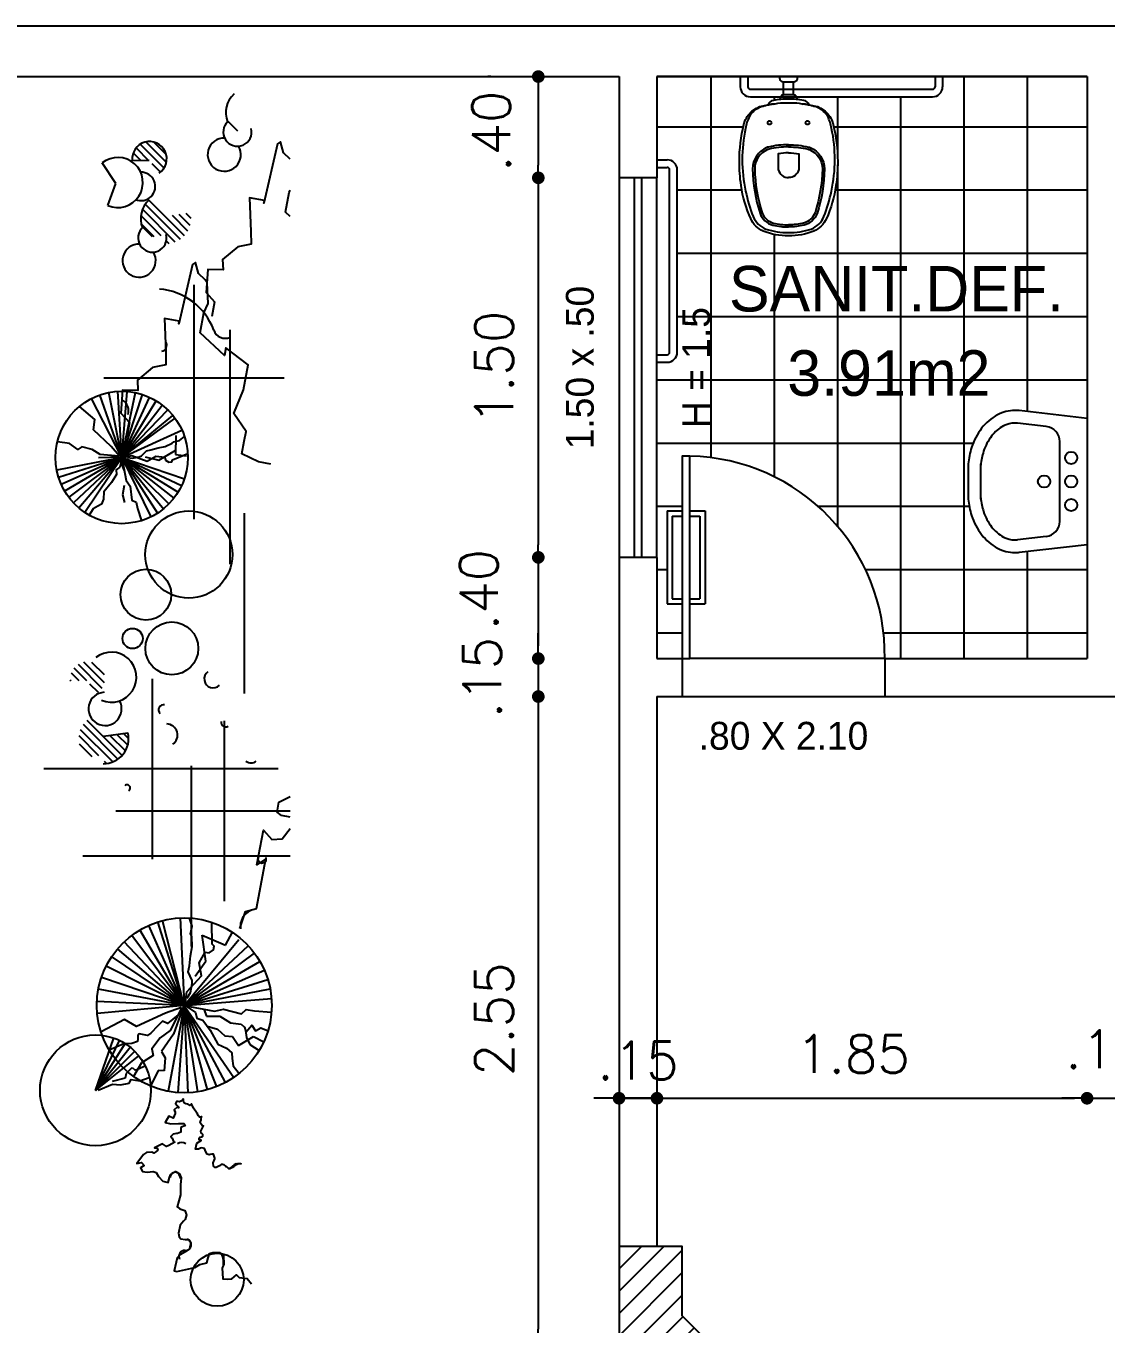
# Model space of a CAD drawing. Header units: millimetres. Extents: x 387 to 811, y 539 to 827.
# Drawn here: x 617.97 to 622.24, y 778.23 to 783.36 of the extents above; entities that cross this region are included whole.
import ezdxf
from ezdxf.enums import TextEntityAlignment as Align

# ---------------------------------------------------------------- set-up
doc = ezdxf.new("R2010")
doc.units = ezdxf.units.MM
for name, color, linetype in [('ESQUADRIAS', 6, 'Continuous'), ('LINHA FINA', 8, 'Continuous'), ('MOBILIARIO', 3, 'Continuous'), ('parede vista', 2, 'Continuous'), ('PAREDES EM CORTE', 5, 'Continuous'), ('pilar', 4, 'Continuous'), ('TEXTO', 4, 'Continuous'), ('vegetação', 112, 'Continuous')]:
    doc.layers.add(name, color=color, linetype=linetype)
doc.styles.add('ROMANS', font='romans')
doc.dimstyles.new('Cotas_trabalho', dxfattribs={"dimtxt": 0.15, "dimasz": 0.05, "dimexe": 0.2, "dimexo": 0.2, "dimgap": 0.1, "dimtad": 1, "dimzin": 4, "dimdsep": 46, "dimtxsty": 'ROMANS', "dimblk": 'DOT', "dimcen": 0.5, "dimclrd": 256, "dimclre": 256, "dimclrt": 256, "dimadec": 0, "dimazin": 0, "dimtfac": 0.666667, "dimtmove": 2, "dimatfit": 0, "dimldrblk": 'DOT', "dimfxl": 1, "dimtolj": 1, "dimtzin": 4, "dimarcsym": 0})

# ---------------------------------------------------------------- blocks, each defined once
blk = doc.blocks.new('lavatorio do sanitario')
at = {"layer": 'MOBILIARIO'}
for p, q in [((1040.677, 90.447), (1040.5637, 90.46)), ((1040.7302, 90.0721), (1040.7302, 90.3874)), ((1040.4183, 90.1604), (1040.4183, 90.2991)), ((1040.677, 90.0125), (1040.5637, 89.9995))]:
    blk.add_line(p, q, dxfattribs=at)
for points in [[(1040.8381, 90.4789), (1040.5693, 90.5097, 0.028479), (1040.5529, 90.5106, 0.123947), (1040.4843, 90.4933, 0.10565), (1040.4213, 90.4399, 0.087109), (1040.3816, 90.3641, 0.053242), (1040.3683, 90.2991), (1040.3683, 90.1604, 0.053242), (1040.3816, 90.0954, 0.087109), (1040.4213, 90.0196, 0.10565), (1040.4843, 89.9661, 0.123947), (1040.5529, 89.9489, 0.028479), (1040.5693, 89.9498), (1040.8381, 89.9805)], [(1040.5529, 90.4606, 0.123947), (1040.508, 90.4493, 0.10565), (1040.4609, 90.4094, 0.087109), (1040.4292, 90.3489, 0.053242), (1040.418, 90.2943, 0.053242)], [(1040.5637, 90.46, 0.028479), (1040.5529, 90.4606, 0.028479)], [(1040.418, 90.1652, 0.053242), (1040.4292, 90.1106, 0.087109), (1040.4609, 90.0501, 0.10565), (1040.508, 90.0102, 0.123947), (1040.5529, 89.9989, 0.028479), (1040.5637, 89.9995, 0.028479)]]:
    blk.add_lwpolyline(points, format="xyb", dxfattribs=at)
for centre in [(1040.7753, 90.3228), (1040.6683, 90.2297), (1040.7753, 90.2297), (1040.7753, 90.1367)]:
    blk.add_circle(centre, 0.0242, dxfattribs=at)
for centre, start, end in [((1040.6702, 90.3874), 0, 83.4749), ((1040.6702, 90.0721), 276.5251, 0)]:
    blk.add_arc(centre, 0.06, start, end, dxfattribs=at)
blk = doc.blocks.new('barra de apoio')
at = {"layer": 'MOBILIARIO'}
for p, q in [((537.5596, 53.0338), (537.5596, 52.9938)), ((537.5896, 53.0338), (537.5896, 52.9938)), ((538.3296, 53.0338), (538.3296, 52.9938)), ((538.3596, 53.0338), (538.3596, 52.9938)), ((537.5996, 52.9838), (538.3196, 52.9838)), ((537.5996, 52.9538), (538.3196, 52.9538))]:
    blk.add_line(p, q, dxfattribs=at)
for centre, radius, start, end in [((537.5996, 52.9938), 0.04, 180, 270), ((537.5996, 52.9938), 0.01, 180, 270), ((538.3196, 52.9938), 0.01, 270, 360), ((538.3196, 52.9938), 0.04, 270, 360)]:
    blk.add_arc(centre, radius, start, end, dxfattribs=at)
blk = doc.blocks.new('barra de apoio 2')
at = {"layer": 'MOBILIARIO'}
for p, q in [((537.2306, 52.7047), (537.2706, 52.7047)), ((537.2306, 52.6747), (537.2706, 52.6747)), ((537.2806, 51.9447), (537.2806, 52.6647)), ((537.3106, 51.9447), (537.3106, 52.6647)), ((537.2306, 51.9347), (537.2706, 51.9347)), ((537.2306, 51.9047), (537.2706, 51.9047))]:
    blk.add_line(p, q, dxfattribs=at)
for centre, radius, start, end in [((537.2706, 52.6647), 0.04, 0, 90), ((537.2706, 52.6647), 0.01, 0, 90), ((537.2706, 51.9447), 0.04, 270, 0), ((537.2706, 51.9447), 0.01, 270, 0)]:
    blk.add_arc(centre, radius, start, end, dxfattribs=at)
blk = doc.blocks.new('vaso sanitário')
at = {"layer": 'MOBILIARIO'}
for p, q in [((535.0456, 52.961), (535.0456, 53.0114)), ((535.0856, 52.961), (535.0856, 53.0114))]:
    blk.add_line(p, q, dxfattribs=at)
for points in [[(535.0317, 53.0338), (535.0995, 53.0338), (535.0995, 53.0264, -0.414214), (535.0845, 53.0114), (535.0467, 53.0114, -0.414214), (535.0317, 53.0264)], [(535.0656, 52.4173, 0.082763), (535.1556, 52.4313, 0.191824), (535.2056, 52.4803, 0.041847), (535.2351, 52.5813, 0.10707), (535.2356, 52.8288, 0.077273), (535.2203, 52.8761, 0.212411), (535.1658, 52.916, 0.040827), (535.1533, 52.9191, 0.014904), (535.1351, 52.9232, 0.025143), (535.1311, 52.9238, -0.029767), (535.1087, 52.9272, 0.034354), (535.0656, 52.9288, 0.034354), (535.0224, 52.9272, -0.029767), (535, 52.9238, 0.025143), (534.9961, 52.9232, 0.014904), (534.9778, 52.9191, 0.040827), (534.9653, 52.916, 0.212411), (534.9108, 52.8761, 0.077273), (534.8956, 52.8288, 0.10707), (534.8961, 52.5813, 0.041847), (534.9256, 52.4803, 0.191824), (534.9756, 52.4313, 0.082763)]]:
    blk.add_lwpolyline(points, format="xyb", close=True, dxfattribs=at)
for points in [[(535.0995, 52.9431), (535.0995, 52.946, 0.414214), (535.0845, 52.961), (535.0467, 52.961, 0.414214), (535.0317, 52.946), (535.0317, 52.9431)], [(535.1226, 52.9248, -0.166403), (535.1316, 52.9258), (535.1656, 52.9188, -0.147687), (535.2156, 52.8918, -0.13868), (535.2426, 52.8443, -0.056337), (535.2601, 52.6988, -0.03707), (535.2531, 52.6028, -0.071007), (535.215, 52.4723, -0.183874), (535.1656, 52.4228, -0.096189), (535.0656, 52.4048, -0.096189), (534.9656, 52.4228, -0.183874), (534.9161, 52.4723, -0.071007), (534.8781, 52.6028, -0.03707), (534.8711, 52.6988, -0.056337), (534.8886, 52.8443, -0.13868), (534.9156, 52.8918, -0.147687), (534.9656, 52.9188), (534.9996, 52.9258, -0.166403), (535.0086, 52.9248)], [(535.0656, 52.7643, 0.06168), (534.9866, 52.7552, 0.039055), (534.9796, 52.7529, 0.304226), (534.9236, 52.6687, 0.074407), (534.9529, 52.4931, 0.256561), (535.0039, 52.447, 0.06572), (535.0657, 52.4398, 0.068252)], [(535.0655, 52.7558, 0.06168), (534.9885, 52.747, 0.039055), (534.9828, 52.7452, 0.304045), (534.932, 52.6688, 0.074349), (534.9609, 52.4958, 0.256479), (535.0059, 52.4551, 0.065787), (535.0655, 52.4482, 0.065787)], [(535.0656, 52.7323, 0.0408), (535.0246, 52.7288), (535.0246, 52.6707, 0.057291), (535.0251, 52.6661, 0.350796), (535.0656, 52.6343, 0.350796)], [(535.0655, 52.7643, -0.06168), (535.1446, 52.7552, -0.039055), (535.1515, 52.7529, -0.304226), (535.2076, 52.6687, -0.074407), (535.1782, 52.4931, -0.256561), (535.1272, 52.447, -0.06572), (535.0655, 52.4398, -0.068252)], [(535.0656, 52.7558, -0.06168), (535.1426, 52.747, -0.039055), (535.1483, 52.7452, -0.304045), (535.1992, 52.6688, -0.074349), (535.1702, 52.4958, -0.256479), (535.1252, 52.4551, -0.065787), (535.0656, 52.4482, -0.065787)], [(535.0656, 52.7323, -0.0408), (535.1066, 52.7288), (535.1066, 52.6707, -0.057291), (535.106, 52.6661, -0.350796), (535.0656, 52.6343, -0.350796)]]:
    blk.add_lwpolyline(points, format="xyb", dxfattribs=at)
for centre in [(534.9906, 52.8513), (535.1406, 52.8513)]:
    blk.add_circle(centre, 0.0075, dxfattribs=at)
for centre, radius, start, end in [((535.0109, 52.9117), 0.0286, 100.7284, 157.4355), ((535.0677, 52.556), 0.3888, 90.3224, 99.2049), ((535.0634, 52.556), 0.3888, 80.7951, 89.6776), ((535.1202, 52.9117), 0.0286, 22.5645, 79.2716)]:
    blk.add_arc(centre, radius, start, end, dxfattribs=at)
blk = doc.blocks.new('porta para deficiente')
at = {"layer": 'ESQUADRIAS'}
blk.add_lwpolyline([(610.4407, -142.8312), (610.4707, -142.8312), (610.4707, -142.0312), (610.4407, -142.0312)], close=True, dxfattribs=at)
at = {"layer": 'LINHA FINA'}
for p, q in [((610.3807, -142.2477), (610.3807, -142.6147)), ((610.3807, -142.2477), (610.4407, -142.2477)), ((610.4007, -142.2677), (610.4007, -142.5947)), ((610.4007, -142.2677), (610.4407, -142.2677)), ((610.4707, -142.2477), (610.5307, -142.2477)), ((610.4707, -142.2677), (610.5107, -142.2677)), ((610.5107, -142.2677), (610.5107, -142.5947)), ((610.5307, -142.2477), (610.5307, -142.6147)), ((610.4007, -142.5947), (610.4407, -142.5947)), ((610.4707, -142.5947), (610.5107, -142.5947)), ((610.3807, -142.6147), (610.4407, -142.6147)), ((610.4707, -142.6147), (610.5307, -142.6147))]:
    blk.add_line(p, q, dxfattribs=at)
blk.add_arc((610.4557, -142.8162), 0.7851, 358.9053, 88.9053, dxfattribs=at)
blk = doc.blocks.new('*X27')
at = {"color": 0}
for p, q in [((50.1215, 9.7103), (50.1501, 9.7389)), ((50.1272, 9.6712), (50.1898, 9.7338)), ((50.133, 9.632), (50.2216, 9.7207)), ((50.0458, 9.4999), (50.2477, 9.7019)), ((50.0696, 9.4789), (50.2688, 9.678)), ((50.0988, 9.4631), (50.2845, 9.6489)), ((49.7136, 9.4821), (49.8311, 9.5995)), ((49.7146, 9.5279), (49.7852, 9.5986)), ((49.7267, 9.4502), (49.8629, 9.5865)), ((50.2796, 9.599), (50.2936, 9.6131)), ((49.7478, 9.4264), (49.8194, 9.4981)), ((49.8377, 9.5163), (49.8867, 9.5654)), ((50.1346, 9.454), (50.2478, 9.5672)), ((50.1816, 9.4561), (50.2535, 9.5281)), ((49.7764, 9.4102), (49.8201, 9.4538)), ((49.8155, 9.4044), (49.8207, 9.4096))]:
    blk.add_line(p, q, dxfattribs=at)
blk = doc.blocks.new('_DOT')
at = {"color": 0, "linetype": 'ByBlock'}
blk.add_line((-0.5, 0), (-1, 0), dxfattribs=at)
at = {"color": 0, "linetype": 'ByBlock', "const_width": 0.5}
blk.add_lwpolyline([(-0.25, 0, 1), (0.25, 0, 1)], format="xyb", close=True, dxfattribs=at)
blk = doc.blocks.new('*D163')
at = {"lineweight": -2}
for p, q in [((620.2645, 779.1227), (620.2145, 779.1227)), ((620.4645, 779.1227), (620.3145, 779.1227)), ((620.5145, 779.1227), (620.5645, 779.1227))]:
    blk.add_line(p, q, dxfattribs=at)
at = {"layer": 'Defpoints', "color": 0}
for p in [(620.3145, 779.1227, 54), (620.3145, 779.1227), (620.4645, 779.1227, 54)]:
    blk.add_point(p, dxfattribs=at)
at = {"lineweight": -2, "xscale": 0.05, "yscale": 0.05, "zscale": 0.05}
blk.add_blockref('_DOT', (620.3145, 779.1227), dxfattribs=at)
at = {"lineweight": -2, "xscale": 0.05, "yscale": 0.05, "zscale": 0.05, "rotation": 180}
blk.add_blockref('_DOT', (620.4645, 779.1227), dxfattribs=at)
at = {"insert": (620.3895, 779.2717), "char_height": 0.15, "attachment_point": 5, "style": 'ROMANS'}
blk.add_mtext('\\A1;.15', dxfattribs=at)
blk = doc.blocks.new('*D164')
at = {"lineweight": -2}
blk.add_line((620.3645, 779.1227), (622.1145, 779.1227), dxfattribs=at)
at = {"layer": 'Defpoints', "color": 0}
for p in [(620.3145, 779.1227, 54), (622.1645, 779.1227), (622.1645, 779.1227)]:
    blk.add_point(p, dxfattribs=at)
at = {"lineweight": -2, "xscale": 0.05, "yscale": 0.05, "zscale": 0.05, "rotation": 180}
blk.add_blockref('_DOT', (620.3145, 779.1227), dxfattribs=at)
at = {"lineweight": -2, "xscale": 0.05, "yscale": 0.05, "zscale": 0.05}
blk.add_blockref('_DOT', (622.1645, 779.1227), dxfattribs=at)
at = {"insert": (621.2395, 779.2977), "char_height": 0.15, "attachment_point": 5, "style": 'ROMANS'}
blk.add_mtext('\\A1;1.85', dxfattribs=at)
blk = doc.blocks.new('*D165')
at = {"lineweight": -2}
for p, q in [((622.1145, 779.1227), (622.0645, 779.1227)), ((622.1645, 779.1227), (622.3145, 779.1227)), ((622.3645, 779.1227), (622.4145, 779.1227))]:
    blk.add_line(p, q, dxfattribs=at)
at = {"layer": 'Defpoints', "color": 0}
for p in [(622.1645, 779.1227), (622.3145, 779.1227), (622.3145, 779.1227)]:
    blk.add_point(p, dxfattribs=at)
at = {"lineweight": -2, "xscale": 0.05, "yscale": 0.05, "zscale": 0.05}
blk.add_blockref('_DOT', (622.1645, 779.1227), dxfattribs=at)
at = {"lineweight": -2, "xscale": 0.05, "yscale": 0.05, "zscale": 0.05, "rotation": 180}
blk.add_blockref('_DOT', (622.3145, 779.1227), dxfattribs=at)
at = {"insert": (622.2395, 779.316), "char_height": 0.15, "attachment_point": 5, "style": 'ROMANS'}
blk.add_mtext('\\A1;.15', dxfattribs=at)
blk = doc.blocks.new('*D180')
at = {"lineweight": -2}
for p, q in [((619.8079, 783.1601), (619.7954, 783.1601)), ((619.9954, 783.1101), (619.9954, 782.8101))]:
    blk.add_line(p, q, dxfattribs=at)
at = {"layer": 'Defpoints', "color": 0}
for p in [(620.0079, 783.1601), (619.9954, 782.7601), (619.9954, 782.7601)]:
    blk.add_point(p, dxfattribs=at)
at = {"lineweight": -2, "xscale": 0.05, "yscale": 0.05, "zscale": 0.05}
for p, rotation in [((619.9954, 783.1601), 90), ((619.9954, 782.7601), 270)]:
    blk.add_blockref('_DOT', p, dxfattribs=dict(at, rotation=rotation))
at = {"insert": (619.8096, 782.9442), "char_height": 0.15, "attachment_point": 5, "rotation": 90, "style": 'ROMANS'}
blk.add_mtext('\\A1;.40', dxfattribs=at)
blk = doc.blocks.new('*D181')
at = {"lineweight": -2}
blk.add_line((619.9954, 782.7101), (619.9954, 781.3101), dxfattribs=at)
at = {"layer": 'Defpoints', "color": 0}
for p in [(619.9954, 782.7601), (619.9954, 781.2601), (619.9954, 781.2601)]:
    blk.add_point(p, dxfattribs=at)
at = {"lineweight": -2, "xscale": 0.05, "yscale": 0.05, "zscale": 0.05}
for p, rotation in [((619.9954, 782.7601), 90), ((619.9954, 781.2601), 270)]:
    blk.add_blockref('_DOT', p, dxfattribs=dict(at, rotation=rotation))
at = {"insert": (619.8204, 782.0101), "char_height": 0.15, "attachment_point": 5, "rotation": 90, "style": 'ROMANS'}
blk.add_mtext('\\A1;1.50', dxfattribs=at)
blk = doc.blocks.new('*D182')
at = {"lineweight": -2}
blk.add_line((619.9954, 781.2101), (619.9954, 780.9101), dxfattribs=at)
at = {"layer": 'Defpoints', "color": 0}
for p in [(619.9954, 781.2601), (619.9954, 780.8601), (619.9954, 780.8601)]:
    blk.add_point(p, dxfattribs=at)
at = {"lineweight": -2, "xscale": 0.05, "yscale": 0.05, "zscale": 0.05}
for p, rotation in [((619.9954, 781.2601), 90), ((619.9954, 780.8601), 270)]:
    blk.add_blockref('_DOT', p, dxfattribs=dict(at, rotation=rotation))
at = {"insert": (619.76, 781.1331), "char_height": 0.15, "attachment_point": 5, "rotation": 90, "style": 'ROMANS'}
blk.add_mtext('\\A1;.40', dxfattribs=at)
blk = doc.blocks.new('*D183')
at = {"lineweight": -2}
for p, q in [((619.9954, 780.9101), (619.9954, 780.9601)), ((619.9954, 780.8601), (619.9954, 780.7101)), ((619.9954, 780.6601), (619.9954, 780.6101))]:
    blk.add_line(p, q, dxfattribs=at)
at = {"layer": 'Defpoints', "color": 0}
for p in [(619.9954, 780.8601), (619.9954, 780.7101), (619.9954, 780.7101)]:
    blk.add_point(p, dxfattribs=at)
at = {"lineweight": -2, "xscale": 0.05, "yscale": 0.05, "zscale": 0.05}
for p, rotation in [((619.9954, 780.8601), 270), ((619.9954, 780.7101), 90)]:
    blk.add_blockref('_DOT', p, dxfattribs=dict(at, rotation=rotation))
at = {"insert": (619.7734, 780.7851), "char_height": 0.15, "attachment_point": 5, "rotation": 90, "style": 'ROMANS'}
blk.add_mtext('\\A1;.15', dxfattribs=at)
blk = doc.blocks.new('*D184')
at = {"lineweight": -2}
blk.add_line((619.9954, 780.6601), (619.9954, 778.2101), dxfattribs=at)
at = {"layer": 'Defpoints', "color": 0}
for p in [(619.9954, 780.7101), (619.9954, 778.1601), (619.9954, 778.1601)]:
    blk.add_point(p, dxfattribs=at)
at = {"lineweight": -2, "xscale": 0.05, "yscale": 0.05, "zscale": 0.05}
for p, rotation in [((619.9954, 780.7101), 90), ((619.9954, 778.1601), 270)]:
    blk.add_blockref('_DOT', p, dxfattribs=dict(at, rotation=rotation))
at = {"insert": (619.8204, 779.4351), "char_height": 0.15, "attachment_point": 5, "rotation": 90, "style": 'ROMANS'}
blk.add_mtext('\\A1;2.55', dxfattribs=at)

msp = doc.modelspace()

# ---------------------------------------------------------------- hatches: boundary and pattern name
at = {"layer": 'LINHA FINA'}
h = msp.add_hatch(dxfattribs=at)
h.set_pattern_fill('ANSI37', color=256, scale=2, angle=45, style=0)
h.set_pattern_definition([(90, (-416.3213, 692.2117), (-0.25, 6e-17), []), (180, (-416.3213, 692.2117), (-6e-17, -0.25), [])])
h.paths.add_polyline_path([(621.7477, 781.7702, -0.10565), (621.8107, 781.8237, -0.123947), (621.8793, 781.8409, -0.028479), (621.8958, 781.84), (622.1645, 781.8093), (622.1645, 783.1601), (621.5935, 783.1601), (621.5935, 783.1201, -0.414214), (621.5535, 783.0801), (621.0163, 783.0801, -0.135846), (621.0184, 783.0724), (621.0184, 783.0694, -0.015866), (621.0429, 783.0663, -0.267929), (621.0655, 783.049), (621.0845, 783.0451, -0.147687), (621.1345, 783.0181, -0.144116), (621.162, 782.9685, -0.055514), (621.179, 782.8251, -0.03707), (621.172, 782.7291, -0.071007), (621.1339, 782.5986, -0.183874), (621.0845, 782.5491, -0.096189), (620.9845, 782.5311, -0.096189), (620.8845, 782.5491, -0.183874), (620.8351, 782.5986, -0.071007), (620.797, 782.7291, -0.03707), (620.79, 782.8251, -0.055514), (620.807, 782.9685, -0.144116), (620.8345, 783.0181, -0.147687), (620.8845, 783.0451), (620.9034, 783.049, -0.267929), (620.9261, 783.0663, -0.015866), (620.9506, 783.0694), (620.9506, 783.0724, -0.135846), (620.9527, 783.0801), (620.8335, 783.0801, -0.414214), (620.7935, 783.1201), (620.7935, 783.1601), (620.4645, 783.1601), (620.4645, 782.831), (620.5045, 782.831, -0.414214), (620.5445, 782.791), (620.5445, 782.071, -0.414214), (620.5045, 782.031), (620.4645, 782.031), (620.4645, 780.8601), (620.5645, 780.8601), (620.5645, 781.0766), (620.5045, 781.0766), (620.5045, 781.4436), (620.5645, 781.4436), (620.5645, 781.6601), (620.5945, 781.6601, -0.414214), (621.3645, 780.8601), (622.1645, 780.8601), (622.1645, 781.3109), (621.8958, 781.2801, -0.028479), (621.8793, 781.2792, -0.123947), (621.8107, 781.2965, -0.10565), (621.7477, 781.3499, -0.087109), (621.708, 781.4257, -0.053242), (621.6947, 781.4907), (621.6947, 781.6294, -0.053242), (621.708, 781.6944, -0.087109)])
h.paths.add_polyline_path([(620.8239, 781.8479), (621.8781, 781.8479), (621.8781, 782.1292), (620.8239, 782.1292)], flags=24)
h.paths.add_polyline_path([(620.5793, 782.182), (622.1227, 782.182), (622.1227, 782.4618), (620.5793, 782.4618)], flags=24)
at = {"layer": 'pilar'}
h = msp.add_hatch(dxfattribs=at)
h.set_pattern_fill('ANSI31', color=8, scale=0.5, style=0)
h.set_pattern_definition([(45, (-452.20881, 852.58743), (-0.044194174, 0.044194174), [])])
h.paths.add_polyline_path([(620.5645, 778.2636), (620.5645, 778.5369), (620.3145, 778.5369), (620.3145, 778.1601), (620.5797, 777.8949), (620.7564, 778.0717)])

# ---------------------------------------------------------------- linework, layer by layer
at = {"layer": 'ESQUADRIAS'}
for p, q in [((620.3745, 782.7601, 54), (620.3745, 781.2601, 54)), ((620.4045, 781.2601, 54), (620.4045, 782.7601, 54))]:
    msp.add_line(p, q, dxfattribs=at)
at = {"layer": 'LINHA FINA'}
for p, q in [((621.3645, 780.8601, 54), (620.5945, 780.8601, 54)), ((620.5645, 780.7101, 54), (621.3645, 780.7101, 54))]:
    msp.add_line(p, q, dxfattribs=at)
at = {"layer": 'parede vista'}
for p, q in [((620.3145, 782.7601, 54), (620.3145, 781.2601, 54)), ((620.4645, 781.2601, 54), (620.4645, 782.7601, 54))]:
    msp.add_line(p, q, dxfattribs=at)
at = {"layer": 'PAREDES EM CORTE'}
for p, q in [((616.0645, 783.3601, 54), (624.9395, 783.3601, 54)), ((616.0645, 783.1601, 54), (620.3145, 783.1601, 54)), ((620.3145, 783.1601, 54), (620.3145, 782.7601, 54)), ((620.4645, 783.1601, 54), (622.1645, 783.1601, 54)), ((620.4645, 783.1601, 54), (620.4645, 782.7601, 54)), ((622.1645, 783.1601, 54), (620.4645, 783.1601, 54)), ((622.1645, 783.1601, 54), (622.1645, 780.8601, 54)), ((620.4645, 782.7601, 54), (620.3145, 782.7601, 54)), ((620.3145, 781.2601, 54), (620.3145, 778.5369, 54)), ((620.4645, 781.2601, 54), (620.3145, 781.2601, 54)), ((620.4645, 781.2601, 54), (620.4645, 780.8601, 54)), ((620.4645, 780.8601, 54), (620.5645, 780.8601, 54)), ((620.5645, 780.8601, 54), (620.5645, 780.7101, 54)), ((621.3645, 780.8601, 54), (622.1645, 780.8601, 54)), ((621.3645, 780.8601, 54), (621.3645, 780.7101, 54)), ((620.4645, 780.7101, 54), (620.4645, 778.5369, 54)), ((620.4645, 780.7101, 54), (620.5645, 780.7101, 54)), ((621.3645, 780.7101, 54), (624.4645, 780.7101, 54))]:
    msp.add_line(p, q, dxfattribs=at)
at = {"layer": 'pilar', "elevation": 54}
msp.add_lwpolyline([(620.5645, 778.2636), (620.5645, 778.5369), (620.3145, 778.5369), (620.3145, 778.1601), (620.5797, 777.8949), (620.7564, 778.0717)], close=True, dxfattribs=at)
at = {"layer": 'vegetação'}
for p, q in [((618.7689, 782.9831, 57.3335), (618.806, 782.9463, 57.3335)), ((618.4578, 782.8287, 57.3335), (618.3905, 782.8277, 57.3335)), ((618.3252, 782.7373, 57.3335), (618.2716, 782.8187, 57.3335)), ((618.2942, 782.6508, 57.3335), (618.3252, 782.7373, 57.3335)), ((618.4325, 782.5644, 57.3335), (618.4696, 782.5276, 57.3335)), ((618.6348, 781.4115, 57.3335), (618.6348, 782.3373, 57.3335)), ((618.7774, 781.2335, 57.3335), (618.7774, 782.1592, 57.3335)), ((618.9913, 781.968, 57.3335), (618.2783, 781.968, 57.3335)), ((618.3487, 781.655, 57.3335), (618.2625, 781.9022, 57.3335)), ((618.3487, 781.655, 57.3335), (618.2977, 781.9118, 57.3335)), ((618.3487, 781.655, 57.3335), (618.334, 781.9163, 57.3335)), ((618.3487, 781.655, 57.3335), (618.3705, 781.9158, 57.3335)), ((618.3487, 781.655, 57.3335), (618.403, 781.911, 57.3335)), ((618.3487, 781.655, 57.3335), (618.4314, 781.9033, 57.3335)), ((618.3487, 781.655, 57.3335), (618.2289, 781.8878, 57.3335)), ((618.3487, 781.655, 57.3335), (618.4587, 781.8925, 57.3335)), ((618.3487, 781.655, 57.3335), (618.4846, 781.8787, 57.3335)), ((618.3487, 781.655, 57.3335), (618.5087, 781.8621, 57.3335)), ((618.3487, 781.655, 57.3335), (618.5309, 781.8429, 57.3335)), ((618.3487, 781.655, 57.3335), (618.5508, 781.8213, 57.3335)), ((618.3487, 781.655, 57.3335), (618.5598, 781.8097, 57.3335)), ((618.5633, 781.7415, 57.3335), (618.5618, 781.666, 57.3335)), ((618.3487, 781.655, 57.3335), (618.0919, 781.6041, 57.3335)), ((618.3487, 781.655, 57.3335), (618.0992, 781.5757, 57.3335)), ((618.3487, 781.655, 57.3335), (618.1097, 781.5483, 57.3335)), ((618.3487, 781.655, 57.3335), (618.1232, 781.5222, 57.3335)), ((618.3487, 781.655, 57.3335), (618.1394, 781.4978, 57.3335)), ((618.3487, 781.655, 57.3335), (618.1584, 781.4753, 57.3335)), ((618.3487, 781.655, 57.3335), (618.1797, 781.4551, 57.3335)), ((618.3487, 781.655, 57.3335), (618.2031, 781.4375, 57.3335)), ((618.3452, 781.6567, 57.3335), (618.2565, 781.6532, 57.3335)), ((618.3598, 781.6541, 57.3335), (618.3437, 781.6392, 57.3335)), ((618.3487, 781.655, 57.3335), (618.5547, 781.4936, 57.3335)), ((618.3487, 781.655, 57.3335), (618.5353, 781.4716, 57.3335)), ((618.3487, 781.655, 57.3335), (618.4643, 781.4202, 57.3335)), ((618.3487, 781.655, 57.3335), (618.4898, 781.4346, 57.3335)), ((618.3487, 781.655, 57.3335), (618.5136, 781.4518, 57.3335)), ((618.3487, 781.655, 57.3335), (618.5715, 781.5177, 57.3335)), ((618.3487, 781.655, 57.3335), (618.5854, 781.5435, 57.3335)), ((618.3487, 781.655, 57.3335), (618.5964, 781.5708, 57.3335)), ((618.4415, 781.657, 57.3335), (618.4958, 781.6443, 57.3335)), ((618.4958, 781.6443, 57.3335), (618.5633, 781.6835, 57.3335)), ((618.5618, 781.666, 57.3335), (618.6051, 781.6609, 57.3335)), ((618.3437, 781.6392, 57.3335), (618.3581, 781.6022, 57.3335)), ((618.3581, 781.5442, 57.3335), (618.3513, 781.5076, 57.3335)), ((618.3513, 781.5076, 57.3335), (618.3598, 781.4764, 57.3335)), ((618.8325, 781.435, 57.3335), (618.8325, 780.722, 57.3335)), ((618.4685, 780.7804, 57.3335), (618.4685, 780.0674, 57.3335)), ((618.7534, 780.6141, 57.3335), (618.7534, 779.9011, 57.3335)), ((618.2766, 780.553, 57.3335), (618.3731, 780.5672, 57.3335)), ((618.967, 780.4239, 57.3335), (618.0412, 780.4239, 57.3335)), ((618.6228, 780.4358, 57.3335), (618.6228, 779.7228, 57.3335)), ((619.0141, 780.2576, 57.3335), (618.3261, 780.2576, 57.3335)), ((619.0141, 780.0793, 57.3335), (618.1955, 780.0793, 57.3335)), ((618.5962, 779.4899, 57.3335), (618.4554, 779.8056, 57.3335)), ((618.5962, 779.4899, 57.3335), (618.4916, 779.8194, 57.3335)), ((618.5962, 779.4899, 57.3335), (618.5102, 779.8248, 57.3335)), ((618.5962, 779.4899, 57.3335), (618.3886, 779.7664, 57.3335)), ((618.5962, 779.4899, 57.3335), (618.4209, 779.7879, 57.3335)), ((618.5962, 779.4899, 57.3335), (618.812, 779.7499, 57.3335)), ((618.6816, 779.6651, 57.3335), (618.6666, 779.7671, 57.3335)), ((618.6666, 779.7671, 57.3335), (618.7584, 779.7282, 57.3335)), ((618.7584, 779.7282, 57.3335), (618.786, 779.7788, 57.3335)), ((618.5962, 779.4899, 57.3335), (618.3323, 779.7133, 57.3335)), ((618.5962, 779.4899, 57.3335), (618.359, 779.7414, 57.3335)), ((618.5962, 779.4899, 57.3335), (618.8492, 779.7255, 57.3335)), ((618.5962, 779.4899, 57.3335), (618.874, 779.6957, 57.3335)), ((618.5962, 779.4899, 57.3335), (618.2871, 779.6447, 57.3335)), ((618.5962, 779.4899, 57.3335), (618.309, 779.6823, 57.3335)), ((618.5962, 779.4899, 57.3335), (618.8953, 779.6633, 57.3335)), ((618.6394, 779.6048, 57.3335), (618.6816, 779.6651, 57.3335)), ((618.5962, 779.4899, 57.3335), (618.2685, 779.6002, 57.3335)), ((618.5962, 779.4899, 57.3335), (618.9128, 779.6287, 57.3335)), ((618.5962, 779.4899, 57.3335), (618.9263, 779.5924, 57.3335)), ((618.5962, 779.4899, 57.3335), (618.2564, 779.5535, 57.3335)), ((618.5962, 779.4899, 57.3335), (618.9357, 779.5548, 57.3335)), ((618.5962, 779.4899, 57.3335), (618.2508, 779.5056, 57.3335)), ((618.5962, 779.4899, 57.3335), (618.252, 779.4574, 57.3335)), ((618.5962, 779.4899, 57.3335), (618.5325, 779.1501, 57.3335)), ((618.5924, 779.4865, 57.3335), (618.5532, 779.376, 57.3335)), ((618.5962, 779.4899, 57.3335), (618.571, 779.1451, 57.3335)), ((618.5962, 779.4899, 57.3335), (618.9409, 779.5164, 57.3335)), ((618.5962, 779.4899, 57.3335), (618.7231, 779.1683, 57.3335)), ((618.5962, 779.4899, 57.3335), (618.7583, 779.1845, 57.3335)), ((618.5962, 779.4899, 57.3335), (618.7915, 779.2046, 57.3335)), ((618.5962, 779.4899, 57.3335), (618.6097, 779.1444, 57.3335)), ((618.5962, 779.4899, 57.3335), (618.6483, 779.1481, 57.3335)), ((618.5962, 779.4899, 57.3335), (618.6863, 779.1561, 57.3335)), ((618.6739, 779.4747, 57.3335), (618.6842, 779.4476, 57.3335)), ((618.6842, 779.4476, 57.3335), (618.7368, 779.4471, 57.3335)), ((618.7368, 779.4471, 57.3335), (618.7783, 779.4207, 57.3335)), ((618.687, 779.4078, 57.3335), (618.7272, 779.3961, 57.3335)), ((618.7272, 779.3961, 57.3335), (618.7562, 779.369, 57.3335)), ((618.7783, 779.4207, 57.3335), (618.8207, 779.4158, 57.3335)), ((618.8207, 779.4158, 57.3335), (618.834, 779.404, 57.3335)), ((618.834, 779.404, 57.3335), (618.8377, 779.3909, 57.3335)), ((618.8377, 779.3909, 57.3335), (618.8416, 779.3623, 57.3335)), ((618.2449, 779.1539, 57.3335), (618.3158, 779.358, 57.3335)), ((618.2449, 779.1539, 57.3335), (618.3406, 779.3509, 57.3335)), ((618.2449, 779.1539, 57.3335), (618.362, 779.339, 57.3335)), ((618.5532, 779.376, 57.3335), (618.5062, 779.3073, 57.3335)), ((618.7562, 779.369, 57.3335), (618.7867, 779.3664, 57.3335)), ((618.7867, 779.3664, 57.3335), (618.811, 779.3309, 57.3335)), ((618.811, 779.3309, 57.3335), (618.8702, 779.3663, 57.3335)), ((618.8416, 779.3623, 57.3335), (618.8551, 779.335, 57.3335)), ((618.8551, 779.335, 57.3335), (618.8924, 779.3116, 57.3335)), ((618.8702, 779.3663, 57.3335), (618.9106, 779.3461, 57.3335)), ((618.2449, 779.1539, 57.3335), (618.382, 779.3247, 57.3335)), ((618.2449, 779.1539, 57.3335), (618.4003, 779.3083, 57.3335)), ((618.2449, 779.1539, 57.3335), (618.4166, 779.2899, 57.3335)), ((618.5062, 779.3073, 57.3335), (618.5203, 779.283, 57.3335)), ((618.5203, 779.283, 57.3335), (618.5167, 779.231, 57.3335)), ((618.3672, 779.2213, 57.3335), (618.3905, 779.2447, 57.3335)), ((618.3905, 779.2447, 57.3335), (618.4016, 779.2338, 57.3335)), ((618.4016, 779.2338, 57.3335), (618.4414, 779.2507, 57.3335)), ((618.4922, 779.2325, 57.3335), (618.4624, 779.1711, 57.3335)), ((618.5167, 779.231, 57.3335), (618.4922, 779.2325, 57.3335)), ((618.3128, 779.1905, 57.3335), (618.3638, 779.2038, 57.3335)), ((618.3638, 779.2038, 57.3335), (618.3672, 779.2213, 57.3335))]:
    msp.add_line(p, q, dxfattribs=at)
at = {"layer": 'vegetação', "elevation": 57.3335}
for points in [[(619.0145, 782.8338), (618.9887, 782.8589), (618.9765, 782.9019), (618.9648, 782.8939), (618.9109, 782.6603), (618.9127, 782.6701), (618.8538, 782.6811), (618.8594, 782.5481), (618.86, 782.4972), (618.8072, 782.4868), (618.7471, 782.4371), (618.7496, 782.396), (618.6888, 782.3972), (618.6821, 782.3071), (618.7158, 782.2703), (618.7048, 782.2115)], [(619.0141, 782.6069), (618.9956, 782.6241), (619.0103, 782.7026), (619.0141, 782.7108)], [(618.9381, 781.6281), (618.889, 781.6373), (618.8239, 781.6698), (618.8331, 781.7188), (618.8404, 781.7581), (618.7925, 781.828), (618.8305, 781.9224), (618.8489, 782.0205), (618.7599, 782.0879), (618.7544, 782.0585), (618.6592, 782.1474), (618.6739, 782.2259), (618.691, 782.2633), (618.6861, 782.3455), (618.6781, 782.3571), (618.6523, 782.3822), (618.64, 782.4252), (618.6284, 782.4172), (618.5745, 782.1836), (618.5763, 782.1934), (618.5174, 782.2044), (618.5229, 782.0714), (618.5236, 782.0205), (618.4708, 782.0101), (618.4107, 781.9604), (618.4131, 781.9193), (618.3524, 781.9206), (618.3456, 781.8304), (618.3794, 781.7936), (618.3684, 781.7348)], [(618.3398, 781.6603), (618.3064, 781.6983), (618.2368, 781.7644), (618.2428, 781.8055), (618.182, 781.8568)], [(618.3524, 781.6558), (618.587, 781.7631)], [(618.3375, 781.6599), (618.2633, 781.6663), (618.2313, 781.6858), (618.1915, 781.6967), (618.1747, 781.6863), (618.1417, 781.7103), (618.0943, 781.7166)], [(618.3714, 781.6549), (618.3909, 781.6517), (618.418, 781.657), (618.4266, 781.6611), (618.4461, 781.6814), (618.4642, 781.685), (618.4932, 781.6931), (618.5203, 781.6985), (618.5484, 781.7111), (618.5543, 781.717), (618.5769, 781.7214), (618.5969, 781.738)], [(618.3474, 781.6454), (618.3415, 781.616), (618.327, 781.6061), (618.3283, 781.5876), (618.3088, 781.5555), (618.2784, 781.519), (618.277, 781.4905), (618.2693, 781.4702), (618.2544, 781.4625), (618.2354, 781.4517), (618.2207, 781.4267)], [(618.3487, 781.655), (618.3658, 781.5645), (618.3821, 781.5419), (618.3883, 781.4867), (618.4064, 781.4786), (618.4113, 781.4537), (618.4264, 781.4051)], [(618.3506, 781.6531), (618.3886, 781.663), (618.4497, 781.6398), (618.4832, 781.6606), (618.5193, 781.656), (618.5216, 781.6447), (618.5351, 781.6357), (618.5464, 781.6379), (618.5496, 781.6456), (618.6099, 781.6704)], [(619.0141, 780.2339), (618.9805, 780.2402), (618.9627, 780.2537), (618.9701, 780.2929), (619.0148, 780.3151)], [(618.8155, 779.7932), (618.8382, 779.8601), (618.8812, 779.8724), (618.9179, 780.0689), (618.883, 780.0449), (618.9087, 780.1824), (618.9425, 780.1456), (618.9835, 780.1481), (619.0141, 780.1884)], [(618.5971, 779.4949), (618.5807, 779.8353)], [(618.5995, 779.4914), (618.6061, 779.5428), (618.6644, 779.6063), (618.6554, 779.6576), (618.6788, 779.6997), (618.6938, 779.6969), (618.7115, 779.7091), (618.7143, 779.724), (618.7065, 779.7317), (618.7056, 779.8178)], [(618.6076, 779.5177), (618.621, 779.54), (618.6278, 779.576), (618.627, 779.5885), (618.6117, 779.6224), (618.6162, 779.6463), (618.6205, 779.6858), (618.6272, 779.7218), (618.6255, 779.7624), (618.6212, 779.7725), (618.6268, 779.8024), (618.6163, 779.835)], [(618.5962, 779.4899), (618.7156, 779.4665), (618.7513, 779.4753), (618.822, 779.4559), (618.8409, 779.474), (618.8738, 779.4679), (618.9408, 779.4626)], [(618.5853, 779.4816), (618.5223, 779.4593), (618.4072, 779.4065), (618.3597, 779.434), (618.2669, 779.3846)], [(618.5718, 779.4528), (618.53, 779.4176), (618.5102, 779.4275), (618.4913, 779.4093), (618.4642, 779.3803), (618.45, 779.3706), (618.4171, 779.3767), (618.413, 779.3713), (618.4131, 779.3558), (618.4115, 779.3468), (618.3883, 779.3387), (618.3573, 779.3383), (618.2995, 779.3124)], [(618.5848, 779.4786), (618.5405, 779.3908), (618.5008, 779.361), (618.4679, 779.3176), (618.4724, 779.292), (618.4268, 779.2633), (618.3958, 779.2082)], [(618.6074, 779.4837), (618.6405, 779.462), (618.6455, 779.4393), (618.6689, 779.4319), (618.6986, 779.3922), (618.7285, 779.337), (618.7627, 779.3213), (618.7839, 779.3018), (618.7859, 779.2798), (618.7898, 779.2511), (618.8133, 779.2209)], [(618.8387, 779.3833), (618.8631, 779.411), (618.8777, 779.3897), (618.8985, 779.4013), (618.9271, 779.3897)], [(618.2551, 779.1546), (618.3127, 779.1781), (618.3441, 779.1759), (618.3778, 779.183), (618.3863, 779.1971), (618.4201, 779.1919), (618.4578, 779.2053)], [(618.8219, 778.8623), (618.8188, 778.8639), (618.8172, 778.8639), (618.8125, 778.8639), (618.8093, 778.8639), (618.8062, 778.8639), (618.8046, 778.8607), (618.7998, 778.8591), (618.7951, 778.856), (618.792, 778.8528), (618.7872, 778.8497), (618.7809, 778.8465), (618.7762, 778.8434), (618.7715, 778.8434), (618.7636, 778.8512), (618.762, 778.8512), (618.7604, 778.8544), (618.7541, 778.8591), (618.7478, 778.8607), (618.7415, 778.8607), (618.7352, 778.856), (618.7226, 778.8497), (618.7179, 778.8497), (618.7116, 778.8544), (618.71, 778.867), (618.7163, 778.8828), (618.7163, 778.8859), (618.7116, 778.9017), (618.7053, 778.9017), (618.699, 778.9001), (618.6942, 778.8986), (618.6864, 778.9017), (618.6816, 778.9112), (618.6753, 778.9238), (618.6659, 778.927), (618.6596, 778.9254), (618.6517, 778.9222), (618.6407, 778.9222), (618.6454, 778.9459), (618.6627, 778.9553), (618.6627, 778.9553), (618.6627, 778.9569), (618.6548, 778.9585), (618.6548, 778.9617), (618.6548, 778.9617), (618.6548, 778.9648), (618.658, 778.9695), (618.6596, 778.9695), (618.6675, 778.9711), (618.669, 778.9727), (618.669, 778.9759), (618.669, 778.979), (618.6659, 778.9837), (618.6627, 778.9853), (618.6611, 778.9932), (618.6722, 779.0137), (618.6722, 779.0137), (618.669, 779.0106), (618.658, 779.0279), (618.6596, 779.0311), (618.6627, 779.0374), (618.6643, 779.05), (618.6627, 779.0484), (618.6564, 779.0484), (618.6517, 779.0531), (618.647, 779.0626), (618.6485, 779.0642), (618.6438, 779.0658), (618.6328, 779.0831), (618.6249, 779.1005), (618.6186, 779.0942), (618.6091, 779.0989), (618.6028, 779.1005), (618.5965, 779.1036), (618.5949, 779.1084), (618.5934, 779.1115), (618.5934, 779.1194), (618.5886, 779.1178), (618.5871, 779.1147), (618.5823, 779.1115), (618.5776, 779.1084), (618.5713, 779.1099), (618.565, 779.1099), (618.5619, 779.102), (618.5666, 779.0957), (618.5697, 779.0926), (618.5745, 779.0878), (618.5729, 779.0847), (618.5682, 779.0878), (618.5555, 779.0768), (618.5555, 779.0752), (618.5603, 779.0689), (618.5603, 779.0626), (618.5524, 779.0437), (618.5351, 779.0516), (618.5209, 779.0263), (618.5429, 779.0216), (618.5729, 779.0232), (618.5949, 779.0232), (618.5997, 779.0169), (618.5981, 779.0137), (618.5839, 779.009), (618.5823, 779.0042), (618.5823, 778.9916), (618.5823, 778.9885), (618.5697, 778.9837), (618.565, 778.9837), (618.5524, 778.9806), (618.5429, 778.9711), (618.5477, 778.9648), (618.554, 778.9522), (618.5587, 778.949), (618.5351, 778.9364), (618.5256, 778.9317), (618.5177, 778.938), (618.5098, 778.9427), (618.4783, 778.927), (618.4893, 778.9254), (618.4909, 778.9175), (618.483, 778.9112), (618.4752, 778.9064), (618.4673, 778.9096), (618.4468, 778.908), (618.4342, 778.9001), (618.409, 778.8654), (618.4263, 778.8686), (618.4373, 778.8575), (618.4232, 778.8481), (618.431, 778.8339), (618.4499, 778.8307), (618.4736, 778.8339), (618.4846, 778.8292), (618.4941, 778.8134), (618.5114, 778.7945), (618.5319, 778.7897), (618.5382, 778.8102), (618.5414, 778.8197), (618.5619, 778.8339), (618.5776, 778.8244), (618.5839, 778.8086), (618.5808, 778.7803), (618.5808, 778.7408), (618.5682, 778.6935), (618.5776, 778.6872), (618.5823, 778.684), (618.5981, 778.6793), (618.6044, 778.6619), (618.5997, 778.643), (618.5934, 778.6367), (618.5792, 778.6209), (618.5729, 778.5894), (618.576, 778.5752), (618.5823, 778.5673), (618.5997, 778.5642), (618.6123, 778.5642), (618.6217, 778.5531), (618.617, 778.5279), (618.606, 778.52), (618.5808, 778.5058), (618.5682, 778.4916), (618.5555, 778.4411), (618.5666, 778.438), (618.6375, 778.4537), (618.658, 778.4664), (618.6848, 778.4727), (618.6911, 778.4916), (618.6958, 778.5089), (618.7084, 778.5137), (618.7352, 778.5137), (618.751, 778.5011), (618.7526, 778.4664), (618.7463, 778.4522), (618.7478, 778.4096), (618.7652, 778.408), (618.7841, 778.4096), (618.803, 778.4253), (618.8125, 778.4143), (618.844, 778.4111), (618.8613, 778.3891)], [(618.5823, 778.8055), (618.5729, 778.8276)], [(618.8062, 778.8607), (618.8014, 778.8639), (618.7935, 778.8591), (618.7872, 778.8544), (618.7778, 778.8465), (618.7715, 778.8449)]]:
    msp.add_lwpolyline(points, dxfattribs=at)
at = {"layer": 'vegetação'}
for centre, radius in [((618.3487, 781.655, 57.3335), 0.2617), ((618.6141, 781.2713, 57.3335), 0.1723), ((618.4444, 781.1128, 57.3335), 0.1003), ((618.3917, 780.9397, 57.3335), 0.0399), ((618.5468, 780.9005, 57.3335), 0.1043), ((618.5962, 779.4899, 57.3335), 0.3457), ((618.2449, 779.1539, 57.3335), 0.219), ((618.7261, 778.4058, 57.3335), 0.1049)]:
    msp.add_circle(centre, radius, dxfattribs=at)
for centre, radius, start, end in [((618.8591, 783.0176, 57.3335), 0.0989, 131.5876, 201.4808), ((618.8062, 782.941, 57.3335), 0.0562, 131.5876, 13.6919), ((618.4584, 782.835, 57.3335), 0.0683, 304.0712, 186.1754), ((618.7539, 782.8514, 57.3335), 0.0656, 88.6863, 30.8053), ((618.3335, 782.7415, 57.3335), 0.0989, 246.5876, 128.6919), ((618.4252, 782.7259, 57.3335), 0.0562, 246.5876, 91.6478), ((618.5227, 782.5989, 57.3335), 0.0989, 131.5876, 201.4808), ((618.4698, 782.5223, 57.3335), 0.0562, 131.5876, 13.6919), ((618.4175, 782.4327, 57.3335), 0.0656, 88.6863, 30.8053), ((618.4781, 782.0718, 57.3335), 0.2496, 20.1038, 85.4803), ((618.7582, 782.1743, 57.3335), 0.0486, 200.1038, 292.0225), ((618.5023, 782.0983, 57.3335), 0.0243, 280.4344, 33.1182), ((618.3276, 781.8395, 57.3335), 0.0484, 341.8852, 59.2724), ((618.3079, 780.7867, 57.3335), 0.0989, 246.5876, 128.6919), ((618.7102, 780.7799, 57.3335), 0.0353, 126.5437, 315.2165), ((618.2829, 780.6613, 57.3335), 0.0656, 92.7484, 29.1154), ((618.5145, 780.6581, 57.3335), 0.02, 78.5014, 225.7615), ((618.277, 780.5438, 57.3335), 0.0989, 269.2859, 13.6919), ((618.5253, 780.5577, 57.3335), 0.044, 304.9672, 88.3931), ((618.7584, 780.6065, 57.3335), 0.0167, 163.1962, 309.3593), ((618.8602, 780.4809, 57.3335), 0.0328, 231.5386, 308.4614), ((618.3698, 780.3486, 57.3335), 0.0129, 301.8293, 135.4226), ((618.9037, 780.0687, 57.3335), 0.0166, 149.0827, 17.4812), ((618.8842, 779.8026, 57.3335), 0.0665, 111.9393, 189.5372), ((618.5859, 778.917, 57.3335), 0.0308, 56.9917, 123.0083), ((618.5611, 778.8089, 57.3335), 0.0214, 7.6779, 176.5677), ((618.601, 778.5441, 57.3335), 0.0226, 266.5695, 73.1968), ((618.5983, 778.4981, 57.3335), 0.0235, 86.5695, 208.5301), ((618.6805, 778.475, 57.3335), 0.0712, 345.3073, 28.504)]:
    msp.add_arc(centre, radius, start, end, dxfattribs=at)

# ---------------------------------------------------------------- block references
at = {"layer": 'ESQUADRIAS'}
msp.add_blockref('porta para deficiente', (10.1238, 923.6913, 54), dxfattribs=at)
at = {"layer": 'LINHA FINA'}
msp.add_blockref('lavatorio do sanitario', (-418.6736, 691.3303, 54), dxfattribs=at)
at = {"layer": 'MOBILIARIO'}
for name, p in [('vaso sanitário', (85.9189, 730.1263, 54)), ('barra de apoio', (83.2339, 730.1263, 54)), ('barra de apoio 2', (83.2339, 730.1263, 54))]:
    msp.add_blockref(name, p, dxfattribs=at)
at = {"layer": 'vegetação', "xscale": 0.6914459573085878, "yscale": 0.6914459573085878, "zscale": 0.691445957308602, "rotation": 270}
for p in [(611.8876, 817.2761, 57.3335), (611.6419, 815.221, 57.3335)]:
    msp.add_blockref('*X27', p, dxfattribs=at)

# ---------------------------------------------------------------- texts
at = {"layer": 'TEXTO'}
for s, height, p in [('SANIT.DEF.', 0.18, (621.411, 782.3219, 54)), ('3.91m2', 0.18, (621.381, 781.9885, 54)), ('.80 X 2.10', 0.11, (620.9645, 780.5551, 54))]:
    msp.add_text(s, height=height, dxfattribs=at).set_placement(p, align=Align.MIDDLE_CENTER)
for s, p in [('1.50 x .50', (620.1595, 782.0101, 54)), ('H = 1.5', (620.6195, 782.0101, 54))]:
    msp.add_text(s, height=0.11, rotation=90, dxfattribs=at).set_placement(p, align=Align.MIDDLE_CENTER)

# ---------------------------------------------------------------- dimensions: what is measured, and where the dimension line sits
for base, p1, p2, picture, middle in [((619.9954, 782.7601), (620.0079, 783.1601), (619.9954, 782.7601), '*D180', (619.8096, 782.9442)), ((619.9954, 780.8601), (619.9954, 781.2601), (619.9954, 780.8601), '*D182', (619.76, 781.1331)), ((619.9954, 780.7101), (619.9954, 780.8601), (619.9954, 780.7101), '*D183', (619.7734, 780.7851))]:
    dim = msp.add_linear_dim(base=base, p1=p1, p2=p2, angle=90, dimstyle='Cotas_trabalho')
    dim.commit()
    dim.dimension.update_dxf_attribs({"geometry": picture, "text_midpoint": middle, "dimtype": 160})
for base, p1, p2, picture, middle in [((619.9954, 781.2601), (619.9954, 782.7601), (619.9954, 781.2601), '*D181', (619.8204, 782.0101)), ((619.9954, 778.1601), (619.9954, 780.7101), (619.9954, 778.1601), '*D184', (619.8204, 779.4351))]:
    dim = msp.add_linear_dim(base=base, p1=p1, p2=p2, angle=90, dimstyle='Cotas_trabalho')
    dim.commit()
    dim.dimension.update_dxf_attribs({"geometry": picture, "text_midpoint": middle})
dim = msp.add_linear_dim(base=(622.1645, 779.1227), p1=(620.3145, 779.1227, 54), p2=(622.1645, 779.1227), dimstyle='Cotas_trabalho')
dim.commit()
dim.dimension.update_dxf_attribs({"geometry": '*D164', "text_midpoint": (621.2395, 779.2977)})
for base, p1, p2, picture, middle in [((622.3145, 779.1227), (622.1645, 779.1227), (622.3145, 779.1227), '*D165', (622.2395, 779.316)), ((620.3145, 779.1227), (620.4645, 779.1227, 54), (620.3145, 779.1227, 54), '*D163', (620.3895, 779.2717))]:
    dim = msp.add_linear_dim(base=base, p1=p1, p2=p2, dimstyle='Cotas_trabalho')
    dim.commit()
    dim.dimension.update_dxf_attribs({"geometry": picture, "text_midpoint": middle, "dimtype": 160})

doc.saveas('drawing.dxf')
